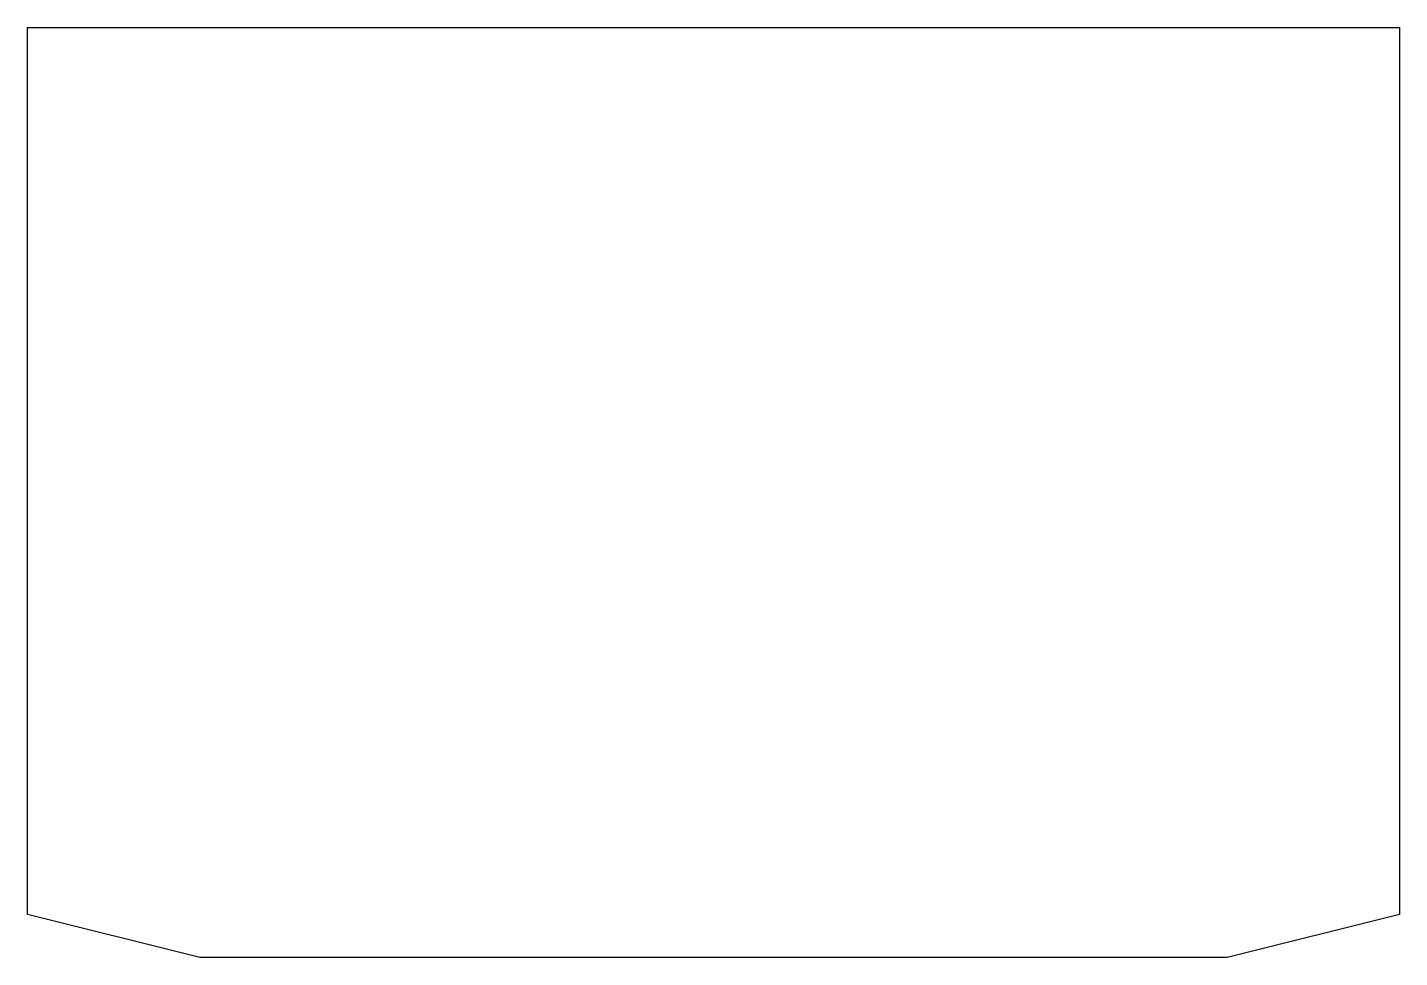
# Model space of a CAD drawing. Header units: millimetres. Extents: x 0 to 668, y 0 to 453.
import ezdxf

# ---------------------------------------------------------------- set-up
doc = ezdxf.new("R2010")
doc.units = ezdxf.units.MM

msp = doc.modelspace()

# ---------------------------------------------------------------- linework, layer by layer
msp.add_lwpolyline([(584, 0), (84, 0), (0, 20.98), (0, 452.81), (668, 452.81), (668, 20.98), (584, 0)], close=True)

doc.saveas('drawing.dxf')
